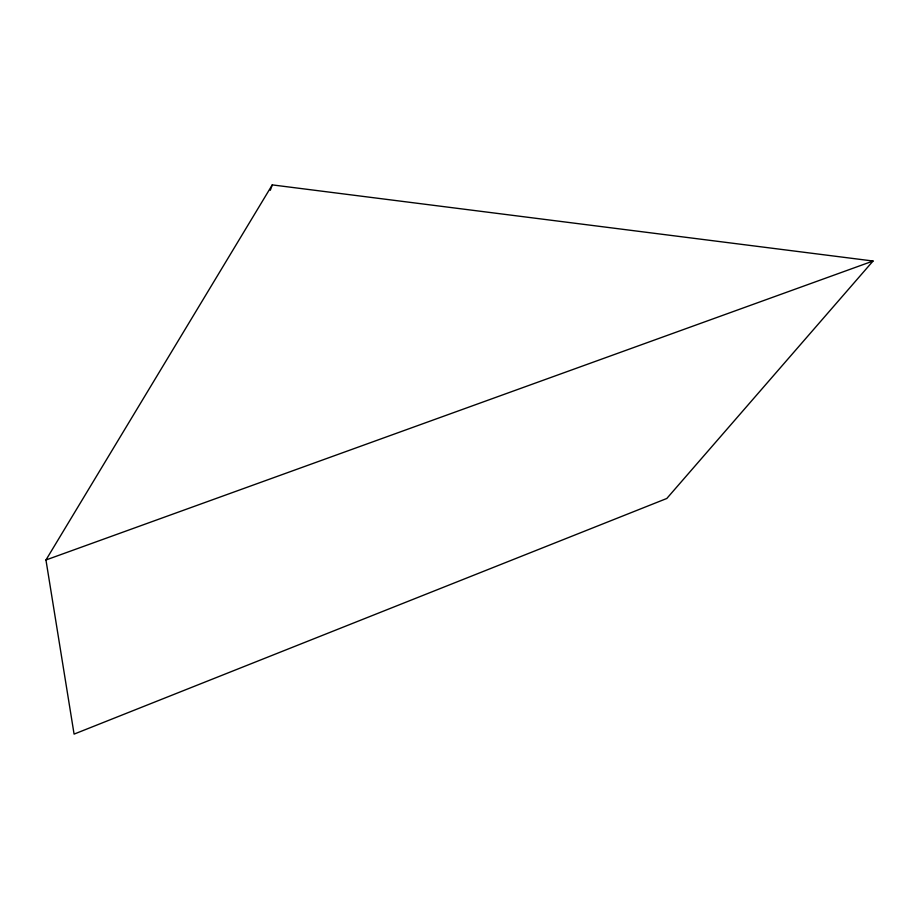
<?xml version="1.0" encoding="UTF-8"?>
<svg xmlns="http://www.w3.org/2000/svg" width="919" height="919" viewBox="0 0 919 919"><rect width="100%" height="100%" fill="white"/><g stroke="black" fill="none" stroke-linecap="round" stroke-linejoin="round"><path stroke-width="1.38" d="M270.312 190.29L272.265 184.891L873.05 261.019L666.803 498.477L74.083 734.109L45.95 559.981L272.265 184.891M45.95 559.981L873.05 261.019"/></g></svg>
